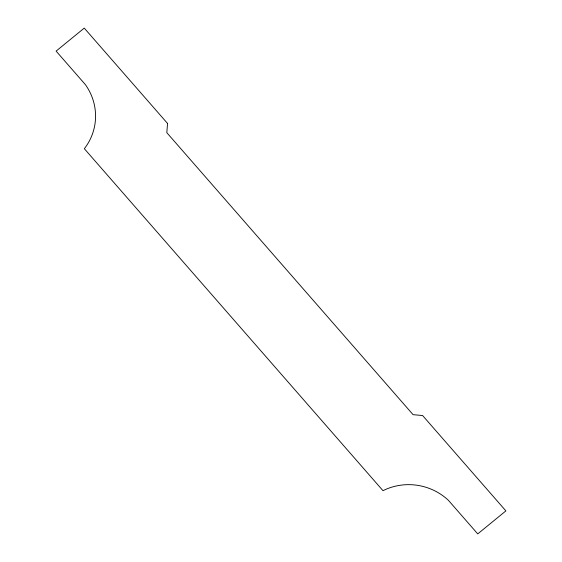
<?xml version="1.0" encoding="UTF-8"?>
<svg xmlns="http://www.w3.org/2000/svg" width="562" height="562" viewBox="0 0 562 562"><rect width="100%" height="100%" fill="white"/><g stroke="black" fill="none" stroke-linecap="round" stroke-linejoin="round"><path stroke-width="0.84" d="M167.546 123.464L166.816 132.681L413.091 414.679L422.603 415.529L505.891 510.893L477.742 533.9L448.427 500.335A56.502 54.605 13.4 0 0 382.989 490.682L84.335 148.705A56.502 54.605 13.4 0 0 85.424 84.672L56.109 51.107L84.258 28.1L167.546 123.464"/></g></svg>
